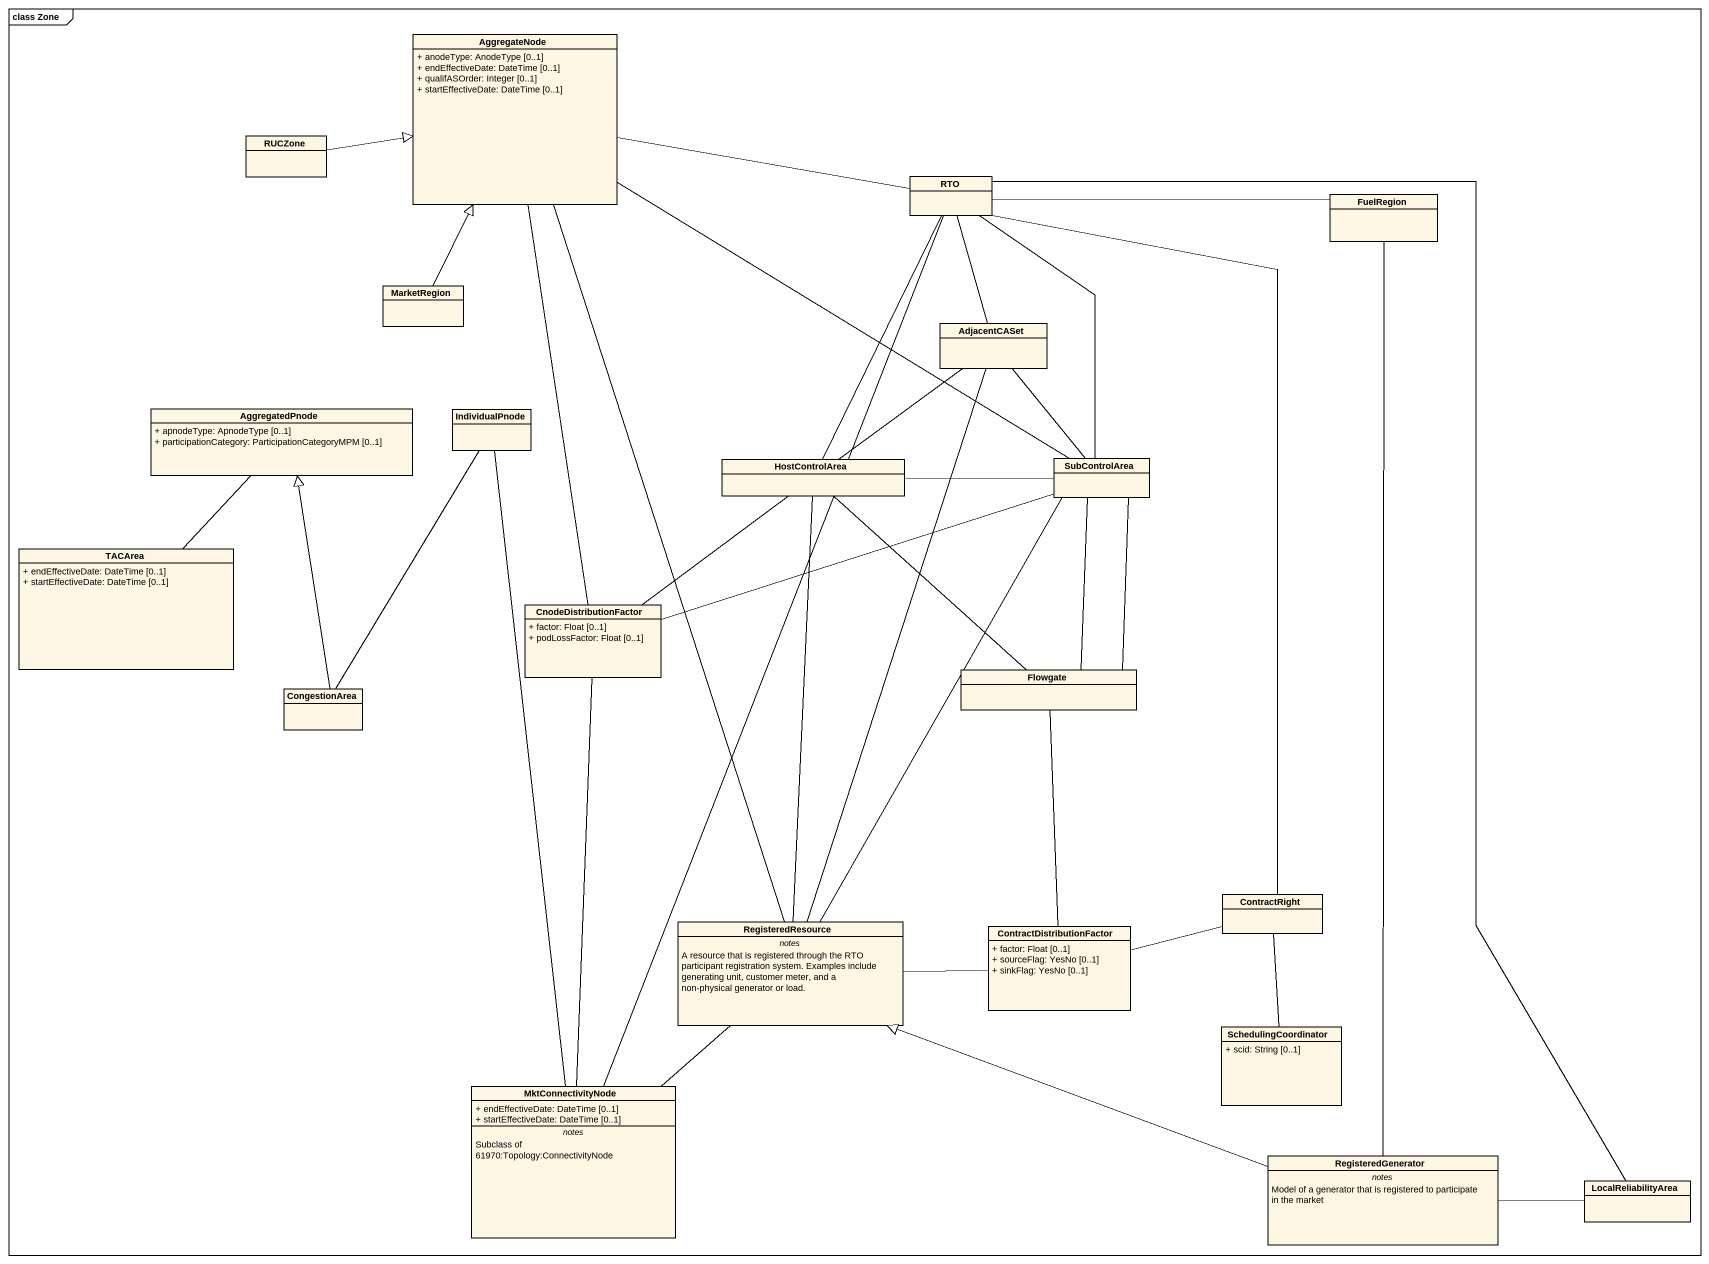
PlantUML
@startuml
mainframe class Zone
hide circle
hide empty members
skinparam classAttributeIconSize 0
class AggregateNode {
  + anodeType: AnodeType [0..1]
  + endEffectiveDate: DateTime [0..1]
  + qualifASOrder: Integer [0..1]
  + startEffectiveDate: DateTime [0..1]
}
class RUCZone
class RTO
class FuelRegion
class MarketRegion
class AdjacentCASet
class AggregatedPnode {
  + apnodeType: ApnodeType [0..1]
  + participationCategory: ParticipationCategoryMPM [0..1]
}
class IndividualPnode
class HostControlArea
class SubControlArea
class TACArea {
  + endEffectiveDate: DateTime [0..1]
  + startEffectiveDate: DateTime [0..1]
}
class CnodeDistributionFactor {
  + factor: Float [0..1]
  + podLossFactor: Float [0..1]
}
class CongestionArea
class Flowgate
class RegisteredResource {
  -- notes --
  A resource that is registered through the RTO participant registration system. Examples include generating unit, customer meter, and a non-physical generator or load.
}
class ContractDistributionFactor {
  + factor: Float [0..1]
  + sourceFlag: YesNo [0..1]
  + sinkFlag: YesNo [0..1]
}
class ContractRight
class SchedulingCoordinator {
  + scid: String [0..1]
}
class MktConnectivityNode {
  + endEffectiveDate: DateTime [0..1]
  + startEffectiveDate: DateTime [0..1]
  -- notes --
  Subclass of 61970:Topology:ConnectivityNode
}
class RegisteredGenerator {
  -- notes --
  Model of a generator that is registered to participate in the market
}
class LocalReliabilityArea
AggregateNode -- SubControlArea
AggregateNode -- CnodeDistributionFactor
RUCZone -right-|> AggregateNode
RTO -left- AggregateNode
RTO -right- FuelRegion
RTO -- AdjacentCASet
RTO -- HostControlArea
RTO -- SubControlArea
RTO -- ContractRight
RTO -- MktConnectivityNode
RTO -- LocalReliabilityArea
FuelRegion -- RegisteredGenerator
MarketRegion -up-|> AggregateNode
AdjacentCASet -- SubControlArea
AggregatedPnode -- TACArea
IndividualPnode -- MktConnectivityNode
HostControlArea -up- AdjacentCASet
HostControlArea -right- SubControlArea
HostControlArea -- CnodeDistributionFactor
HostControlArea -- Flowgate
HostControlArea -- RegisteredResource
CnodeDistributionFactor -right- SubControlArea
CnodeDistributionFactor -- MktConnectivityNode
CongestionArea -up-|> AggregatedPnode
CongestionArea -up- IndividualPnode
Flowgate -up- SubControlArea
Flowgate -up- SubControlArea
Flowgate -- ContractDistributionFactor
RegisteredResource -up- AggregateNode
RegisteredResource -up- AdjacentCASet
RegisteredResource -up- SubControlArea
RegisteredResource -right- ContractDistributionFactor
RegisteredResource -- MktConnectivityNode
ContractRight -left- ContractDistributionFactor
SchedulingCoordinator -up- ContractRight
RegisteredGenerator -left-|> RegisteredResource
LocalReliabilityArea -left- RegisteredGenerator
@enduml
